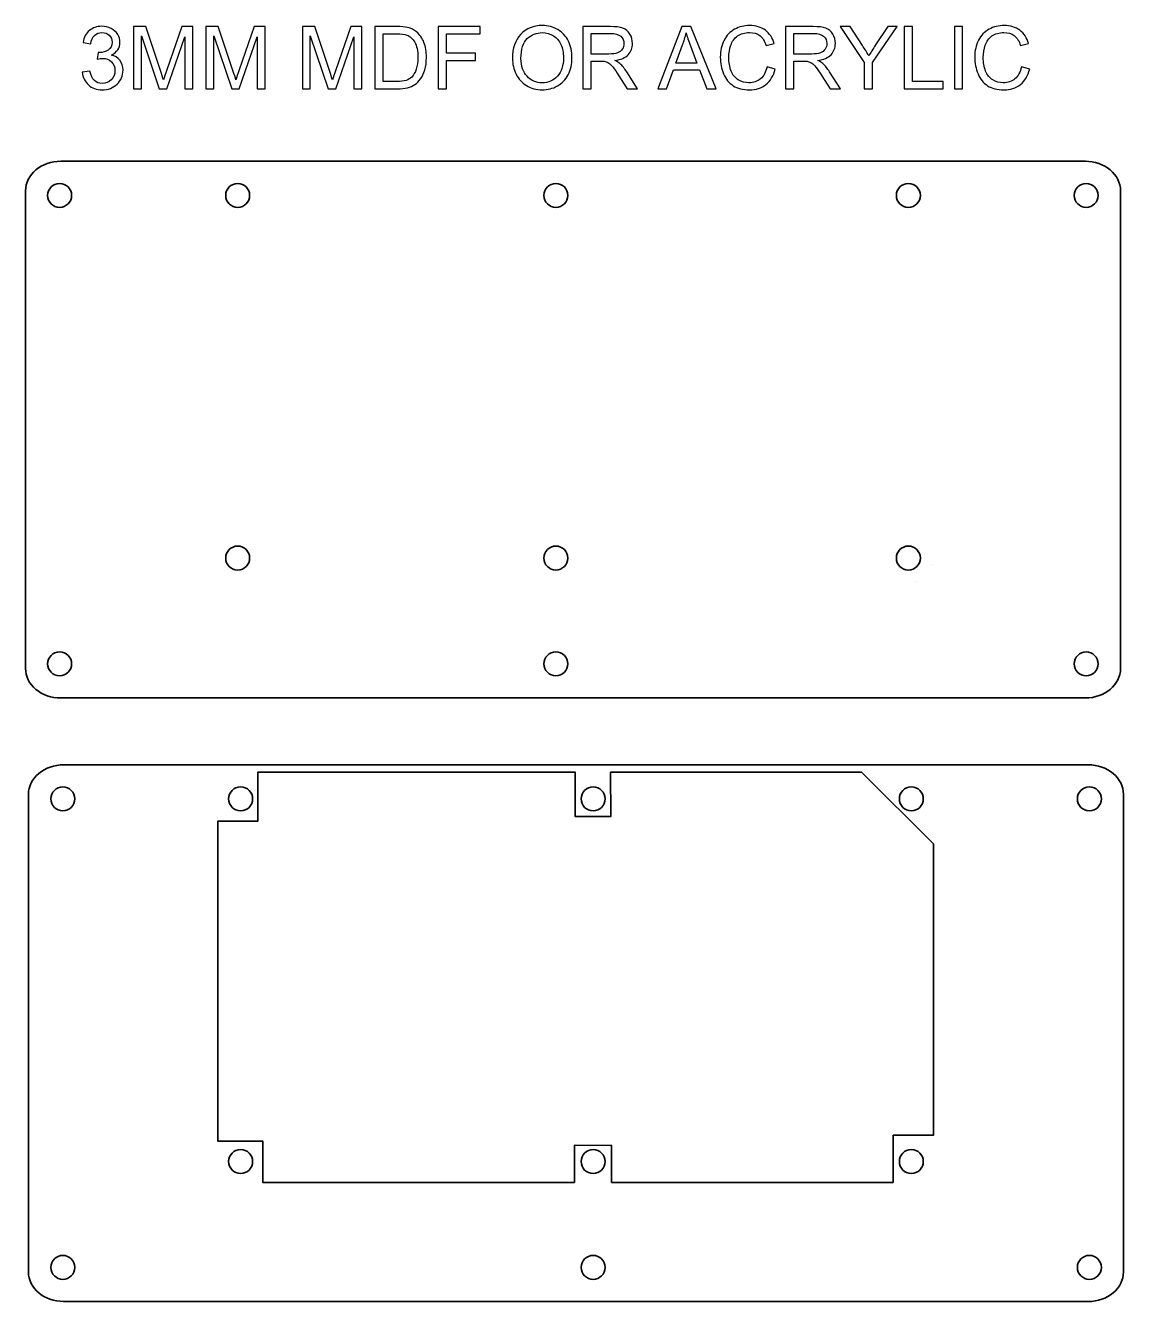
# Model space of a CAD drawing. Header units: millimetres. Extents: x 237 to 559, y -719 to 202.
# Drawn here: x 237.9 to 558.8, y -170.6 to 202.3 of the extents above; entities that cross this region are included whole.
import ezdxf

# ---------------------------------------------------------------- set-up
doc = ezdxf.new("R2010")
doc.units = ezdxf.units.MM
doc.header["$MEASUREMENT"] = 0
doc.layers.add('Layer 1', color=7, linetype='Continuous')

msp = doc.modelspace()

# ---------------------------------------------------------------- linework, layer by layer
at = {"layer": 'Layer 1', "color": 250}
for points, knots in [([(254.5215, 188.6838), (254.5215, 188.6838), (256.7567, 188.9886), (256.7567, 188.9886), (257.0149, 187.7186), (257.4467, 186.8042), (258.0606, 186.2454), (258.6744, 185.6866), (259.4279, 185.4072), (260.3212, 185.4072), (261.3795, 185.4072), (262.2727, 185.7713), (262.9924, 186.4994), (263.7121, 187.2275), (264.0719, 188.1292), (264.0719, 189.2045), (264.0719, 190.229), (263.7375, 191.0756), (263.0644, 191.7445), (262.3955, 192.4091), (261.5446, 192.7436), (260.5074, 192.7436), (260.0841, 192.7436), (259.5592, 192.6589), (258.9284, 192.4938), (258.9284, 192.4938), (259.1782, 194.4496), (259.1782, 194.4496), (259.3263, 194.4327), (259.4491, 194.4242), (259.538, 194.4242), (260.4947, 194.4242), (261.3499, 194.674), (262.1161, 195.1693), (262.8781, 195.6646), (263.2591, 196.4266), (263.2591, 197.4553), (263.2591, 198.2723), (262.9797, 198.9496), (262.4251, 199.4873), (261.8706, 200.0249), (261.1551, 200.2916), (260.2788, 200.2916), (259.4068, 200.2916), (258.6829, 200.0164), (258.1029, 199.4661), (257.5229, 198.9158), (257.1504, 198.0903), (256.9853, 196.9896), (256.9853, 196.9896), (254.7501, 197.396), (254.7501, 197.396), (255.0253, 198.8946), (255.6433, 200.0588), (256.6128, 200.8843), (257.578, 201.7098), (258.7845, 202.1204), (260.2238, 202.1204), (261.2144, 202.1204), (262.1288, 201.9087), (262.9628, 201.4812), (263.801, 201.0578), (264.4402, 200.4779), (264.8805, 199.7455), (265.325, 199.0089), (265.5451, 198.23), (265.5451, 197.4045), (265.5451, 196.6213), (265.3334, 195.9101), (264.9143, 195.2666), (264.491, 194.6232), (263.8645, 194.1109), (263.039, 193.7299), (264.1142, 193.4844), (264.9482, 192.9679), (265.5451, 192.1848), (266.1378, 191.4058), (266.4341, 190.4237), (266.4341, 189.2511), (266.4341, 187.6636), (265.8541, 186.3131), (264.6984, 185.2082), (263.5385, 184.1033), (262.0738, 183.553), (260.3042, 183.553), (258.7083, 183.553), (257.3832, 184.0314), (256.3291, 184.9839), (255.2708, 185.9364), (254.6697, 187.1683), (254.5215, 188.6838)], [0, 0, 0, 0, 0.03333333, 0.03333333, 0.03333333, 0.06666667, 0.06666667, 0.06666667, 0.1, 0.1, 0.1, 0.13333333, 0.13333333, 0.13333333, 0.16666667, 0.16666667, 0.16666667, 0.2, 0.2, 0.2, 0.23333333, 0.23333333, 0.23333333, 0.26666667, 0.26666667, 0.26666667, 0.3, 0.3, 0.3, 0.33333333, 0.33333333, 0.33333333, 0.36666667, 0.36666667, 0.36666667, 0.4, 0.4, 0.4, 0.43333333, 0.43333333, 0.43333333, 0.46666667, 0.46666667, 0.46666667, 0.5, 0.5, 0.5, 0.53333333, 0.53333333, 0.53333333, 0.56666667, 0.56666667, 0.56666667, 0.6, 0.6, 0.6, 0.63333333, 0.63333333, 0.63333333, 0.66666667, 0.66666667, 0.66666667, 0.7, 0.7, 0.7, 0.73333333, 0.73333333, 0.73333333, 0.76666667, 0.76666667, 0.76666667, 0.8, 0.8, 0.8, 0.83333333, 0.83333333, 0.83333333, 0.86666667, 0.86666667, 0.86666667, 0.9, 0.9, 0.9, 0.93333333, 0.93333333, 0.93333333, 0.96666667, 0.96666667, 0.96666667, 1, 1, 1, 1]), ([(269.4863, 183.8578), (269.4863, 183.8578), (269.4863, 202.0442), (269.4863, 202.0442), (269.4863, 202.0442), (273.0931, 202.0442), (273.0931, 202.0442), (273.0931, 202.0442), (277.3942, 189.1706), (277.3942, 189.1706), (277.7921, 187.9726), (278.08, 187.0751), (278.262, 186.4782), (278.4694, 187.1386), (278.7954, 188.1123), (279.2357, 189.395), (279.2357, 189.395), (283.6129, 202.0442), (283.6129, 202.0442), (283.6129, 202.0442), (286.8345, 202.0442), (286.8345, 202.0442), (286.8345, 202.0442), (286.8345, 183.8578), (286.8345, 183.8578), (286.8345, 183.8578), (284.5231, 183.8578), (284.5231, 183.8578), (284.5231, 183.8578), (284.5231, 199.0724), (284.5231, 199.0724), (284.5231, 199.0724), (279.2145, 183.8578), (279.2145, 183.8578), (279.2145, 183.8578), (277.047, 183.8578), (277.047, 183.8578), (277.047, 183.8578), (271.7977, 199.3518), (271.7977, 199.3518), (271.7977, 199.3518), (271.7977, 183.8578), (271.7977, 183.8578), (271.7977, 183.8578), (269.4863, 183.8578), (269.4863, 183.8578)], [0, 0, 0, 0, 0.06666667, 0.06666667, 0.06666667, 0.13333333, 0.13333333, 0.13333333, 0.2, 0.2, 0.2, 0.26666667, 0.26666667, 0.26666667, 0.33333333, 0.33333333, 0.33333333, 0.4, 0.4, 0.4, 0.46666667, 0.46666667, 0.46666667, 0.53333333, 0.53333333, 0.53333333, 0.6, 0.6, 0.6, 0.66666667, 0.66666667, 0.66666667, 0.73333333, 0.73333333, 0.73333333, 0.8, 0.8, 0.8, 0.86666667, 0.86666667, 0.86666667, 0.93333333, 0.93333333, 0.93333333, 1, 1, 1, 1]), ([(290.6445, 183.8578), (290.6445, 183.8578), (290.6445, 202.0442), (290.6445, 202.0442), (290.6445, 202.0442), (294.2513, 202.0442), (294.2513, 202.0442), (294.2513, 202.0442), (298.5524, 189.1706), (298.5524, 189.1706), (298.9503, 187.9726), (299.2382, 187.0751), (299.4202, 186.4782), (299.6276, 187.1386), (299.9536, 188.1123), (300.3939, 189.395), (300.3939, 189.395), (304.7711, 202.0442), (304.7711, 202.0442), (304.7711, 202.0442), (307.9927, 202.0442), (307.9927, 202.0442), (307.9927, 202.0442), (307.9927, 183.8578), (307.9927, 183.8578), (307.9927, 183.8578), (305.6813, 183.8578), (305.6813, 183.8578), (305.6813, 183.8578), (305.6813, 199.0724), (305.6813, 199.0724), (305.6813, 199.0724), (300.3727, 183.8578), (300.3727, 183.8578), (300.3727, 183.8578), (298.2052, 183.8578), (298.2052, 183.8578), (298.2052, 183.8578), (292.9559, 199.3518), (292.9559, 199.3518), (292.9559, 199.3518), (292.9559, 183.8578), (292.9559, 183.8578), (292.9559, 183.8578), (290.6445, 183.8578), (290.6445, 183.8578)], [0, 0, 0, 0, 0.06666667, 0.06666667, 0.06666667, 0.13333333, 0.13333333, 0.13333333, 0.2, 0.2, 0.2, 0.26666667, 0.26666667, 0.26666667, 0.33333333, 0.33333333, 0.33333333, 0.4, 0.4, 0.4, 0.46666667, 0.46666667, 0.46666667, 0.53333333, 0.53333333, 0.53333333, 0.6, 0.6, 0.6, 0.66666667, 0.66666667, 0.66666667, 0.73333333, 0.73333333, 0.73333333, 0.8, 0.8, 0.8, 0.86666667, 0.86666667, 0.86666667, 0.93333333, 0.93333333, 0.93333333, 1, 1, 1, 1]), ([(318.8597, 183.8578), (318.8597, 183.8578), (318.8597, 202.0442), (318.8597, 202.0442), (318.8597, 202.0442), (322.4665, 202.0442), (322.4665, 202.0442), (322.4665, 202.0442), (326.7676, 189.1706), (326.7676, 189.1706), (327.1655, 187.9726), (327.4534, 187.0751), (327.6354, 186.4782), (327.8428, 187.1386), (328.1688, 188.1123), (328.6091, 189.395), (328.6091, 189.395), (332.9863, 202.0442), (332.9863, 202.0442), (332.9863, 202.0442), (336.2079, 202.0442), (336.2079, 202.0442), (336.2079, 202.0442), (336.2079, 183.8578), (336.2079, 183.8578), (336.2079, 183.8578), (333.8965, 183.8578), (333.8965, 183.8578), (333.8965, 183.8578), (333.8965, 199.0724), (333.8965, 199.0724), (333.8965, 199.0724), (328.5879, 183.8578), (328.5879, 183.8578), (328.5879, 183.8578), (326.4204, 183.8578), (326.4204, 183.8578), (326.4204, 183.8578), (321.1711, 199.3518), (321.1711, 199.3518), (321.1711, 199.3518), (321.1711, 183.8578), (321.1711, 183.8578), (321.1711, 183.8578), (318.8597, 183.8578), (318.8597, 183.8578)], [0, 0, 0, 0, 0.06666667, 0.06666667, 0.06666667, 0.13333333, 0.13333333, 0.13333333, 0.2, 0.2, 0.2, 0.26666667, 0.26666667, 0.26666667, 0.33333333, 0.33333333, 0.33333333, 0.4, 0.4, 0.4, 0.46666667, 0.46666667, 0.46666667, 0.53333333, 0.53333333, 0.53333333, 0.6, 0.6, 0.6, 0.66666667, 0.66666667, 0.66666667, 0.73333333, 0.73333333, 0.73333333, 0.8, 0.8, 0.8, 0.86666667, 0.86666667, 0.86666667, 0.93333333, 0.93333333, 0.93333333, 1, 1, 1, 1]), ([(340.0687, 183.8578), (340.0687, 183.8578), (340.0687, 202.0442), (340.0687, 202.0442), (340.0687, 202.0442), (346.334, 202.0442), (346.334, 202.0442), (347.748, 202.0442), (348.8275, 201.9595), (349.5725, 201.786), (350.6139, 201.5447), (351.5029, 201.1086), (352.2395, 200.4821), (353.2005, 199.6693), (353.9159, 198.6364), (354.3901, 197.3748), (354.8684, 196.1133), (355.1055, 194.6697), (355.1055, 193.0484), (355.1055, 191.6683), (354.9446, 190.4449), (354.6229, 189.3781), (354.3012, 188.3113), (353.8863, 187.4265), (353.3825, 186.728), (352.8745, 186.0295), (352.3242, 185.4792), (351.7231, 185.0812), (351.1262, 184.6791), (350.4023, 184.3743), (349.5556, 184.1668), (348.7047, 183.9594), (347.731, 183.8578), (346.6304, 183.8578), (346.6304, 183.8578), (340.0687, 183.8578), (340.0687, 183.8578)], [0, 0, 0, 0, 0.08333333, 0.08333333, 0.08333333, 0.16666667, 0.16666667, 0.16666667, 0.25, 0.25, 0.25, 0.33333333, 0.33333333, 0.33333333, 0.41666667, 0.41666667, 0.41666667, 0.5, 0.5, 0.5, 0.58333333, 0.58333333, 0.58333333, 0.66666667, 0.66666667, 0.66666667, 0.75, 0.75, 0.75, 0.83333333, 0.83333333, 0.83333333, 0.91666667, 0.91666667, 0.91666667, 1, 1, 1, 1]), ([(358.5387, 183.8578), (358.5387, 183.8578), (358.5387, 202.0442), (358.5387, 202.0442), (358.5387, 202.0442), (370.8069, 202.0442), (370.8069, 202.0442), (370.8069, 202.0442), (370.8069, 199.9106), (370.8069, 199.9106), (370.8069, 199.9106), (360.9517, 199.9106), (360.9517, 199.9106), (360.9517, 199.9106), (360.9517, 194.2464), (360.9517, 194.2464), (360.9517, 194.2464), (369.4861, 194.2464), (369.4861, 194.2464), (369.4861, 194.2464), (369.4861, 192.1128), (369.4861, 192.1128), (369.4861, 192.1128), (360.9517, 192.1128), (360.9517, 192.1128), (360.9517, 192.1128), (360.9517, 183.8578), (360.9517, 183.8578), (360.9517, 183.8578), (358.5387, 183.8578), (358.5387, 183.8578)], [0, 0, 0, 0, 0.1, 0.1, 0.1, 0.2, 0.2, 0.2, 0.3, 0.3, 0.3, 0.4, 0.4, 0.4, 0.5, 0.5, 0.5, 0.6, 0.6, 0.6, 0.7, 0.7, 0.7, 0.8, 0.8, 0.8, 0.9, 0.9, 0.9, 1, 1, 1, 1]), ([(380.2473, 192.7097), (380.2473, 195.7238), (381.0601, 198.086), (382.6815, 199.7921), (384.3028, 201.4981), (386.3941, 202.349), (388.9595, 202.349), (390.6401, 202.349), (392.1514, 201.9468), (393.5019, 201.1467), (394.8481, 200.3466), (395.8768, 199.229), (396.5837, 197.7939), (397.2907, 196.3631), (397.6463, 194.7375), (397.6463, 192.9214), (397.6463, 191.0799), (397.2738, 189.4289), (396.5287, 187.9768), (395.7836, 186.5206), (394.7295, 185.4199), (393.3664, 184.6748), (391.999, 183.9255), (390.5258, 183.553), (388.9468, 183.553), (387.2323, 183.553), (385.7041, 183.9679), (384.3536, 184.7934), (383.0074, 185.6189), (381.983, 186.7449), (381.2887, 188.1758), (380.5944, 189.6024), (380.2473, 191.1137), (380.2473, 192.7097)], [0, 0, 0, 0, 0.09090909, 0.09090909, 0.09090909, 0.18181818, 0.18181818, 0.18181818, 0.27272727, 0.27272727, 0.27272727, 0.36363636, 0.36363636, 0.36363636, 0.45454545, 0.45454545, 0.45454545, 0.54545455, 0.54545455, 0.54545455, 0.63636364, 0.63636364, 0.63636364, 0.72727273, 0.72727273, 0.72727273, 0.81818182, 0.81818182, 0.81818182, 0.90909091, 0.90909091, 0.90909091, 1, 1, 1, 1]), ([(400.7917, 183.8578), (400.7917, 183.8578), (400.7917, 202.0442), (400.7917, 202.0442), (400.7917, 202.0442), (408.852, 202.0442), (408.852, 202.0442), (410.4733, 202.0442), (411.7052, 201.8791), (412.5477, 201.5531), (413.3901, 201.2272), (414.0632, 200.6514), (414.567, 199.8259), (415.0707, 199.0004), (415.3205, 198.086), (415.3205, 197.087), (415.3205, 195.7958), (414.9014, 194.7078), (414.0674, 193.8231), (413.2335, 192.9383), (411.9465, 192.3795), (410.2024, 192.1382), (410.8416, 191.8334), (411.3242, 191.5286), (411.6544, 191.2323), (412.3572, 190.5888), (413.0218, 189.7802), (413.6441, 188.8108), (413.6441, 188.8108), (416.7895, 183.8578), (416.7895, 183.8578), (416.7895, 183.8578), (413.7838, 183.8578), (413.7838, 183.8578), (413.7838, 183.8578), (411.3793, 187.6424), (411.3793, 187.6424), (410.6808, 188.7388), (410.1008, 189.5728), (409.6478, 190.1528), (409.1906, 190.7327), (408.7842, 191.1349), (408.4244, 191.3677), (408.0688, 191.5963), (407.7005, 191.7572), (407.328, 191.8503), (407.057, 191.9054), (406.6125, 191.935), (405.9902, 191.935), (405.9902, 191.935), (403.2047, 191.935), (403.2047, 191.935), (403.2047, 191.935), (403.2047, 183.8578), (403.2047, 183.8578), (403.2047, 183.8578), (400.7917, 183.8578), (400.7917, 183.8578)], [0, 0, 0, 0, 0.05263158, 0.05263158, 0.05263158, 0.10526316, 0.10526316, 0.10526316, 0.15789474, 0.15789474, 0.15789474, 0.21052632, 0.21052632, 0.21052632, 0.26315789, 0.26315789, 0.26315789, 0.31578947, 0.31578947, 0.31578947, 0.36842105, 0.36842105, 0.36842105, 0.42105263, 0.42105263, 0.42105263, 0.47368421, 0.47368421, 0.47368421, 0.52631579, 0.52631579, 0.52631579, 0.57894737, 0.57894737, 0.57894737, 0.63157895, 0.63157895, 0.63157895, 0.68421053, 0.68421053, 0.68421053, 0.73684211, 0.73684211, 0.73684211, 0.78947368, 0.78947368, 0.78947368, 0.84210526, 0.84210526, 0.84210526, 0.89473684, 0.89473684, 0.89473684, 0.94736842, 0.94736842, 0.94736842, 1, 1, 1, 1]), ([(422.7457, 183.8578), (422.7457, 183.8578), (429.7222, 202.0442), (429.7222, 202.0442), (429.7222, 202.0442), (432.3681, 202.0442), (432.3681, 202.0442), (432.3681, 202.0442), (439.7764, 183.8578), (439.7764, 183.8578), (439.7764, 183.8578), (437.0332, 183.8578), (437.0332, 183.8578), (437.0332, 183.8578), (434.9292, 189.3696), (434.9292, 189.3696), (434.9292, 189.3696), (427.2711, 189.3696), (427.2711, 189.3696), (427.2711, 189.3696), (425.2984, 183.8578), (425.2984, 183.8578), (425.2984, 183.8578), (422.7457, 183.8578), (422.7457, 183.8578)], [0, 0, 0, 0, 0.125, 0.125, 0.125, 0.25, 0.25, 0.25, 0.375, 0.375, 0.375, 0.5, 0.5, 0.5, 0.625, 0.625, 0.625, 0.75, 0.75, 0.75, 0.875, 0.875, 0.875, 1, 1, 1, 1]), ([(454.6354, 190.2374), (454.6354, 190.2374), (457.0484, 189.6278), (457.0484, 189.6278), (456.5446, 187.6509), (455.6387, 186.148), (454.3306, 185.1109), (453.0225, 184.0737), (451.4223, 183.553), (449.53, 183.553), (447.5742, 183.553), (445.9825, 183.9509), (444.7548, 184.751), (443.5271, 185.5469), (442.5958, 186.7026), (441.9566, 188.2139), (441.3173, 189.7294), (440.9956, 191.3508), (440.9956, 193.0865), (440.9956, 194.9788), (441.3554, 196.6298), (442.0793, 198.0395), (442.8032, 199.4492), (443.8319, 200.5202), (445.1654, 201.2526), (446.4989, 201.9849), (447.9679, 202.349), (449.5681, 202.349), (451.3884, 202.349), (452.9167, 201.8876), (454.1528, 200.9605), (455.3932, 200.0334), (456.2568, 198.7337), (456.7436, 197.0573), (456.7436, 197.0573), (454.3814, 196.4985), (454.3814, 196.4985), (453.9623, 197.8193), (453.3485, 198.7845), (452.5484, 199.3857), (451.7483, 199.991), (450.7407, 200.2916), (449.5258, 200.2916), (448.133, 200.2916), (446.9646, 199.9572), (446.029, 199.2883), (445.0935, 198.6194), (444.4331, 197.7177), (444.0563, 196.5917), (443.6753, 195.4614), (443.4848, 194.2972), (443.4848, 193.0992), (443.4848, 191.554), (443.7092, 190.2036), (444.1579, 189.0521), (444.6066, 187.8964), (445.3051, 187.037), (446.2534, 186.4655), (447.2017, 185.894), (448.2261, 185.6104), (449.331, 185.6104), (450.6772, 185.6104), (451.8118, 185.9999), (452.7431, 186.7746), (453.6744, 187.5535), (454.3052, 188.705), (454.6354, 190.2374)], [0, 0, 0, 0, 0.04545455, 0.04545455, 0.04545455, 0.09090909, 0.09090909, 0.09090909, 0.13636364, 0.13636364, 0.13636364, 0.18181818, 0.18181818, 0.18181818, 0.22727273, 0.22727273, 0.22727273, 0.27272727, 0.27272727, 0.27272727, 0.31818182, 0.31818182, 0.31818182, 0.36363636, 0.36363636, 0.36363636, 0.40909091, 0.40909091, 0.40909091, 0.45454545, 0.45454545, 0.45454545, 0.5, 0.5, 0.5, 0.54545455, 0.54545455, 0.54545455, 0.59090909, 0.59090909, 0.59090909, 0.63636364, 0.63636364, 0.63636364, 0.68181818, 0.68181818, 0.68181818, 0.72727273, 0.72727273, 0.72727273, 0.77272727, 0.77272727, 0.77272727, 0.81818182, 0.81818182, 0.81818182, 0.86363636, 0.86363636, 0.86363636, 0.90909091, 0.90909091, 0.90909091, 0.95454545, 0.95454545, 0.95454545, 1, 1, 1, 1]), ([(460.0752, 183.8578), (460.0752, 183.8578), (460.0752, 202.0442), (460.0752, 202.0442), (460.0752, 202.0442), (468.1355, 202.0442), (468.1355, 202.0442), (469.7568, 202.0442), (470.9887, 201.8791), (471.8312, 201.5531), (472.6736, 201.2272), (473.3467, 200.6514), (473.8505, 199.8259), (474.3542, 199.0004), (474.604, 198.086), (474.604, 197.087), (474.604, 195.7958), (474.1849, 194.7078), (473.3509, 193.8231), (472.517, 192.9383), (471.23, 192.3795), (469.4859, 192.1382), (470.1251, 191.8334), (470.6077, 191.5286), (470.9379, 191.2323), (471.6407, 190.5888), (472.3053, 189.7802), (472.9276, 188.8108), (472.9276, 188.8108), (476.073, 183.8578), (476.073, 183.8578), (476.073, 183.8578), (473.0673, 183.8578), (473.0673, 183.8578), (473.0673, 183.8578), (470.6628, 187.6424), (470.6628, 187.6424), (469.9643, 188.7388), (469.3843, 189.5728), (468.9313, 190.1528), (468.4741, 190.7327), (468.0677, 191.1349), (467.7079, 191.3677), (467.3523, 191.5963), (466.984, 191.7572), (466.6115, 191.8503), (466.3405, 191.9054), (465.896, 191.935), (465.2737, 191.935), (465.2737, 191.935), (462.4882, 191.935), (462.4882, 191.935), (462.4882, 191.935), (462.4882, 183.8578), (462.4882, 183.8578), (462.4882, 183.8578), (460.0752, 183.8578), (460.0752, 183.8578)], [0, 0, 0, 0, 0.05263158, 0.05263158, 0.05263158, 0.10526316, 0.10526316, 0.10526316, 0.15789474, 0.15789474, 0.15789474, 0.21052632, 0.21052632, 0.21052632, 0.26315789, 0.26315789, 0.26315789, 0.31578947, 0.31578947, 0.31578947, 0.36842105, 0.36842105, 0.36842105, 0.42105263, 0.42105263, 0.42105263, 0.47368421, 0.47368421, 0.47368421, 0.52631579, 0.52631579, 0.52631579, 0.57894737, 0.57894737, 0.57894737, 0.63157895, 0.63157895, 0.63157895, 0.68421053, 0.68421053, 0.68421053, 0.73684211, 0.73684211, 0.73684211, 0.78947368, 0.78947368, 0.78947368, 0.84210526, 0.84210526, 0.84210526, 0.89473684, 0.89473684, 0.89473684, 0.94736842, 0.94736842, 0.94736842, 1, 1, 1, 1]), ([(483.0368, 183.8578), (483.0368, 183.8578), (483.0368, 191.5625), (483.0368, 191.5625), (483.0368, 191.5625), (476.0264, 202.0442), (476.0264, 202.0442), (476.0264, 202.0442), (478.922, 202.0442), (478.922, 202.0442), (478.922, 202.0442), (482.5161, 196.5409), (482.5161, 196.5409), (483.1849, 195.5249), (483.8072, 194.5004), (484.3745, 193.4802), (484.9291, 194.4327), (485.6022, 195.4995), (486.3853, 196.6848), (486.3853, 196.6848), (489.9075, 202.0442), (489.9075, 202.0442), (489.9075, 202.0442), (492.7142, 202.0442), (492.7142, 202.0442), (492.7142, 202.0442), (485.4498, 191.5625), (485.4498, 191.5625), (485.4498, 191.5625), (485.4498, 183.8578), (485.4498, 183.8578), (485.4498, 183.8578), (483.0368, 183.8578), (483.0368, 183.8578)], [0, 0, 0, 0, 0.09090909, 0.09090909, 0.09090909, 0.18181818, 0.18181818, 0.18181818, 0.27272727, 0.27272727, 0.27272727, 0.36363636, 0.36363636, 0.36363636, 0.45454545, 0.45454545, 0.45454545, 0.54545455, 0.54545455, 0.54545455, 0.63636364, 0.63636364, 0.63636364, 0.72727273, 0.72727273, 0.72727273, 0.81818182, 0.81818182, 0.81818182, 0.90909091, 0.90909091, 0.90909091, 1, 1, 1, 1]), ([(494.7504, 183.8578), (494.7504, 183.8578), (494.7504, 202.0442), (494.7504, 202.0442), (494.7504, 202.0442), (497.1634, 202.0442), (497.1634, 202.0442), (497.1634, 202.0442), (497.1634, 185.9914), (497.1634, 185.9914), (497.1634, 185.9914), (506.1042, 185.9914), (506.1042, 185.9914), (506.1042, 185.9914), (506.1042, 183.8578), (506.1042, 183.8578), (506.1042, 183.8578), (494.7504, 183.8578), (494.7504, 183.8578)], [0, 0, 0, 0, 0.16666667, 0.16666667, 0.16666667, 0.33333333, 0.33333333, 0.33333333, 0.5, 0.5, 0.5, 0.66666667, 0.66666667, 0.66666667, 0.83333333, 0.83333333, 0.83333333, 1, 1, 1, 1]), ([(509.385, 183.8578), (509.385, 183.8578), (509.385, 202.0442), (509.385, 202.0442), (509.385, 202.0442), (511.798, 202.0442), (511.798, 202.0442), (511.798, 202.0442), (511.798, 183.8578), (511.798, 183.8578), (511.798, 183.8578), (509.385, 183.8578), (509.385, 183.8578)], [0, 0, 0, 0, 0.25, 0.25, 0.25, 0.5, 0.5, 0.5, 0.75, 0.75, 0.75, 1, 1, 1, 1]), ([(528.9896, 190.2374), (528.9896, 190.2374), (531.4026, 189.6278), (531.4026, 189.6278), (530.8988, 187.6509), (529.9929, 186.148), (528.6848, 185.1109), (527.3767, 184.0737), (525.7765, 183.553), (523.8842, 183.553), (521.9284, 183.553), (520.3367, 183.9509), (519.109, 184.751), (517.8813, 185.5469), (516.95, 186.7026), (516.3108, 188.2139), (515.6715, 189.7294), (515.3498, 191.3508), (515.3498, 193.0865), (515.3498, 194.9788), (515.7096, 196.6298), (516.4335, 198.0395), (517.1574, 199.4492), (518.1861, 200.5202), (519.5196, 201.2526), (520.8531, 201.9849), (522.3221, 202.349), (523.9223, 202.349), (525.7426, 202.349), (527.2709, 201.8876), (528.507, 200.9605), (529.7474, 200.0334), (530.611, 198.7337), (531.0978, 197.0573), (531.0978, 197.0573), (528.7356, 196.4985), (528.7356, 196.4985), (528.3165, 197.8193), (527.7027, 198.7845), (526.9026, 199.3857), (526.1025, 199.991), (525.0949, 200.2916), (523.88, 200.2916), (522.4872, 200.2916), (521.3188, 199.9572), (520.3832, 199.2883), (519.4477, 198.6194), (518.7873, 197.7177), (518.4105, 196.5917), (518.0295, 195.4614), (517.839, 194.2972), (517.839, 193.0992), (517.839, 191.554), (518.0634, 190.2036), (518.5121, 189.0521), (518.9608, 187.8964), (519.6593, 187.037), (520.6076, 186.4655), (521.5559, 185.894), (522.5803, 185.6104), (523.6852, 185.6104), (525.0314, 185.6104), (526.166, 185.9999), (527.0973, 186.7746), (528.0286, 187.5535), (528.6594, 188.705), (528.9896, 190.2374)], [0, 0, 0, 0, 0.04545455, 0.04545455, 0.04545455, 0.09090909, 0.09090909, 0.09090909, 0.13636364, 0.13636364, 0.13636364, 0.18181818, 0.18181818, 0.18181818, 0.22727273, 0.22727273, 0.22727273, 0.27272727, 0.27272727, 0.27272727, 0.31818182, 0.31818182, 0.31818182, 0.36363636, 0.36363636, 0.36363636, 0.40909091, 0.40909091, 0.40909091, 0.45454545, 0.45454545, 0.45454545, 0.5, 0.5, 0.5, 0.54545455, 0.54545455, 0.54545455, 0.59090909, 0.59090909, 0.59090909, 0.63636364, 0.63636364, 0.63636364, 0.68181818, 0.68181818, 0.68181818, 0.72727273, 0.72727273, 0.72727273, 0.77272727, 0.77272727, 0.77272727, 0.81818182, 0.81818182, 0.81818182, 0.86363636, 0.86363636, 0.86363636, 0.90909091, 0.90909091, 0.90909091, 0.95454545, 0.95454545, 0.95454545, 1, 1, 1, 1]), ([(342.4817, 185.9914), (342.4817, 185.9914), (346.3594, 185.9914), (346.3594, 185.9914), (347.5575, 185.9914), (348.4973, 186.1015), (349.1788, 186.3258), (349.8604, 186.5502), (350.4023, 186.8635), (350.8087, 187.2699), (351.3759, 187.8414), (351.8204, 188.6118), (352.1379, 189.577), (352.4554, 190.5422), (352.6163, 191.7106), (352.6163, 193.0865), (352.6163, 194.9915), (352.303, 196.4562), (351.6807, 197.4807), (351.0584, 198.5051), (350.3007, 199.1909), (349.4074, 199.5381), (348.764, 199.7878), (347.7268, 199.9106), (346.2959, 199.9106), (346.2959, 199.9106), (342.4817, 199.9106), (342.4817, 199.9106), (342.4817, 199.9106), (342.4817, 185.9914), (342.4817, 185.9914)], [0, 0, 0, 0, 0.1, 0.1, 0.1, 0.2, 0.2, 0.2, 0.3, 0.3, 0.3, 0.4, 0.4, 0.4, 0.5, 0.5, 0.5, 0.6, 0.6, 0.6, 0.7, 0.7, 0.7, 0.8, 0.8, 0.8, 0.9, 0.9, 0.9, 1, 1, 1, 1]), ([(382.7365, 192.6674), (382.7365, 190.4787), (383.3249, 188.7558), (384.5018, 187.4985), (385.6787, 186.2412), (387.1561, 185.6104), (388.9341, 185.6104), (390.746, 185.6104), (392.2319, 186.2454), (393.4045, 187.5154), (394.5729, 188.7854), (395.1571, 190.5888), (395.1571, 192.9256), (395.1571, 194.403), (394.9073, 195.6942), (394.4078, 196.7949), (393.9083, 197.8955), (393.1759, 198.7507), (392.2149, 199.356), (391.2497, 199.9614), (390.1702, 200.2662), (388.9722, 200.2662), (387.2704, 200.2662), (385.8057, 199.682), (384.578, 198.5136), (383.3503, 197.3452), (382.7365, 195.3979), (382.7365, 192.6674)], [0, 0, 0, 0, 0.11111111, 0.11111111, 0.11111111, 0.22222222, 0.22222222, 0.22222222, 0.33333333, 0.33333333, 0.33333333, 0.44444444, 0.44444444, 0.44444444, 0.55555556, 0.55555556, 0.55555556, 0.66666667, 0.66666667, 0.66666667, 0.77777778, 0.77777778, 0.77777778, 0.88888889, 0.88888889, 0.88888889, 1, 1, 1, 1]), ([(403.2047, 194.0178), (403.2047, 194.0178), (408.3694, 194.0178), (408.3694, 194.0178), (409.47, 194.0178), (410.3252, 194.1321), (410.9432, 194.3607), (411.5613, 194.5851), (412.0312, 194.9491), (412.3487, 195.4529), (412.6704, 195.9524), (412.8313, 196.4943), (412.8313, 197.0827), (412.8313, 197.9421), (412.5223, 198.6533), (411.9, 199.2079), (411.2777, 199.7624), (410.2955, 200.0376), (408.9536, 200.0376), (408.9536, 200.0376), (403.2047, 200.0376), (403.2047, 200.0376), (403.2047, 200.0376), (403.2047, 194.0178), (403.2047, 194.0178)], [0, 0, 0, 0, 0.125, 0.125, 0.125, 0.25, 0.25, 0.25, 0.375, 0.375, 0.375, 0.5, 0.5, 0.5, 0.625, 0.625, 0.625, 0.75, 0.75, 0.75, 0.875, 0.875, 0.875, 1, 1, 1, 1]), ([(427.9781, 191.3254), (427.9781, 191.3254), (434.1757, 191.3254), (434.1757, 191.3254), (434.1757, 191.3254), (432.2792, 196.3673), (432.2792, 196.3673), (431.7077, 197.8998), (431.2759, 199.1655), (430.9753, 200.1646), (430.7255, 198.9793), (430.3911, 197.8151), (429.972, 196.6636), (429.972, 196.6636), (427.9781, 191.3254), (427.9781, 191.3254)], [0, 0, 0, 0, 0.2, 0.2, 0.2, 0.4, 0.4, 0.4, 0.6, 0.6, 0.6, 0.8, 0.8, 0.8, 1, 1, 1, 1]), ([(462.4882, 194.0178), (462.4882, 194.0178), (467.6529, 194.0178), (467.6529, 194.0178), (468.7535, 194.0178), (469.6087, 194.1321), (470.2267, 194.3607), (470.8448, 194.5851), (471.3147, 194.9491), (471.6322, 195.4529), (471.9539, 195.9524), (472.1148, 196.4943), (472.1148, 197.0827), (472.1148, 197.9421), (471.8058, 198.6533), (471.1835, 199.2079), (470.5612, 199.7624), (469.579, 200.0376), (468.2371, 200.0376), (468.2371, 200.0376), (462.4882, 200.0376), (462.4882, 200.0376), (462.4882, 200.0376), (462.4882, 194.0178), (462.4882, 194.0178)], [0, 0, 0, 0, 0.125, 0.125, 0.125, 0.25, 0.25, 0.25, 0.375, 0.375, 0.375, 0.5, 0.5, 0.5, 0.625, 0.625, 0.625, 0.75, 0.75, 0.75, 0.875, 0.875, 0.875, 1, 1, 1, 1])]:
    msp.add_open_spline(points, degree=3, knots=knots, dxfattribs=at)
at = {"layer": 'Layer 1', "lineweight": 35}
for points, knots in [([(547.6702, 162.6711), (550.3953, 162.6711), (553.0089, 161.764), (554.9358, 160.1496), (556.8627, 158.5352), (557.9454, 156.3455), (557.9454, 154.0624), (557.9454, 154.0624), (557.9454, 14.4011), (557.9454, 14.4011), (557.9454, 9.6466), (553.345, 5.7923), (547.6702, 5.7923), (547.6702, 5.7923), (248.2206, 5.7923), (248.2206, 5.7923), (245.4955, 5.7923), (242.8819, 6.6993), (240.955, 8.3138), (239.028, 9.9282), (237.9454, 12.1179), (237.9454, 14.4011), (237.9454, 14.4011), (237.9454, 154.0624), (237.9454, 154.0624), (237.9454, 156.3455), (239.0281, 158.5352), (240.955, 160.1496), (242.8819, 161.764), (245.4955, 162.6711), (248.2206, 162.6711), (248.2206, 162.6711), (547.6702, 162.6711), (547.6702, 162.6711)], [0, 0, 0, 0, 0.09090909, 0.09090909, 0.09090909, 0.18181818, 0.18181818, 0.18181818, 0.27272727, 0.27272727, 0.27272727, 0.36363636, 0.36363636, 0.36363636, 0.45454545, 0.45454545, 0.45454545, 0.54545455, 0.54545455, 0.54545455, 0.63636364, 0.63636364, 0.63636364, 0.72727273, 0.72727273, 0.72727273, 0.81818182, 0.81818182, 0.81818182, 0.90909091, 0.90909091, 0.90909091, 1, 1, 1, 1]), ([(244.4137, 152.6923), (244.4137, 154.6253), (245.9807, 156.1923), (247.9137, 156.1923), (249.8467, 156.1923), (251.4137, 154.6253), (251.4137, 152.6923), (251.4137, 150.7593), (249.8467, 149.1923), (247.9137, 149.1923), (245.9807, 149.1923), (244.4137, 150.7593), (244.4137, 152.6923)], [0, 0, 0, 0, 0.25, 0.25, 0.25, 0.5, 0.5, 0.5, 0.75, 0.75, 0.75, 1, 1, 1, 1]), ([(296.4454, 152.6923), (296.4454, 154.6253), (298.0124, 156.1923), (299.9454, 156.1923), (301.8784, 156.1923), (303.4454, 154.6253), (303.4454, 152.6923), (303.4454, 150.7593), (301.8784, 149.1923), (299.9454, 149.1923), (298.0124, 149.1923), (296.4454, 150.7593), (296.4454, 152.6923)], [0, 0, 0, 0, 0.25, 0.25, 0.25, 0.5, 0.5, 0.5, 0.75, 0.75, 0.75, 1, 1, 1, 1]), ([(389.4454, 152.6922), (389.4454, 154.6253), (391.0124, 156.1922), (392.9454, 156.1922), (394.8784, 156.1923), (396.4454, 154.6253), (396.4454, 152.6923), (396.4454, 150.7592), (394.8784, 149.1923), (392.9454, 149.1923), (391.0124, 149.1922), (389.4454, 150.7592), (389.4454, 152.6922)], [0, 0, 0, 0, 0.25, 0.25, 0.25, 0.5, 0.5, 0.5, 0.75, 0.75, 0.75, 1, 1, 1, 1]), ([(492.4454, 152.6923), (492.4454, 154.6253), (494.0124, 156.1923), (495.9454, 156.1923), (497.8784, 156.1923), (499.4454, 154.6253), (499.4454, 152.6923), (499.4454, 150.7593), (497.8784, 149.1923), (495.9454, 149.1923), (494.0124, 149.1923), (492.4454, 150.7593), (492.4454, 152.6923)], [0, 0, 0, 0, 0.25, 0.25, 0.25, 0.5, 0.5, 0.5, 0.75, 0.75, 0.75, 1, 1, 1, 1]), ([(544.4137, 152.6923), (544.4137, 154.6253), (545.9807, 156.1923), (547.9137, 156.1923), (549.8467, 156.1923), (551.4137, 154.6253), (551.4137, 152.6923), (551.4137, 150.7593), (549.8467, 149.1923), (547.9137, 149.1923), (545.9807, 149.1923), (544.4137, 150.7593), (544.4137, 152.6923)], [0, 0, 0, 0, 0.25, 0.25, 0.25, 0.5, 0.5, 0.5, 0.75, 0.75, 0.75, 1, 1, 1, 1]), ([(296.4454, 46.6923), (296.4454, 48.6253), (298.0124, 50.1923), (299.9454, 50.1923), (301.8784, 50.1923), (303.4454, 48.6253), (303.4454, 46.6923), (303.4454, 44.7593), (301.8784, 43.1923), (299.9454, 43.1923), (298.0124, 43.1923), (296.4454, 44.7593), (296.4454, 46.6923)], [0, 0, 0, 0, 0.25, 0.25, 0.25, 0.5, 0.5, 0.5, 0.75, 0.75, 0.75, 1, 1, 1, 1]), ([(389.4454, 46.6923), (389.4454, 48.6253), (391.0124, 50.1923), (392.9454, 50.1923), (394.8784, 50.1923), (396.4454, 48.6253), (396.4454, 46.6923), (396.4454, 44.7593), (394.8784, 43.1923), (392.9454, 43.1923), (391.0124, 43.1923), (389.4454, 44.7593), (389.4454, 46.6923)], [0, 0, 0, 0, 0.25, 0.25, 0.25, 0.5, 0.5, 0.5, 0.75, 0.75, 0.75, 1, 1, 1, 1]), ([(492.4454, 46.6923), (492.4454, 48.6253), (494.0124, 50.1923), (495.9454, 50.1923), (497.8784, 50.1923), (499.4454, 48.6253), (499.4454, 46.6923), (499.4454, 44.7593), (497.8784, 43.1923), (495.9454, 43.1923), (494.0124, 43.1923), (492.4454, 44.7593), (492.4454, 46.6923)], [0, 0, 0, 0, 0.25, 0.25, 0.25, 0.5, 0.5, 0.5, 0.75, 0.75, 0.75, 1, 1, 1, 1]), ([(244.4137, 15.7619), (244.4137, 17.6949), (245.9807, 19.2619), (247.9137, 19.2619), (249.8467, 19.2619), (251.4137, 17.6949), (251.4137, 15.7619), (251.4137, 13.8289), (249.8467, 12.2619), (247.9137, 12.2619), (245.9807, 12.2619), (244.4137, 13.8289), (244.4137, 15.7619)], [0, 0, 0, 0, 0.25, 0.25, 0.25, 0.5, 0.5, 0.5, 0.75, 0.75, 0.75, 1, 1, 1, 1]), ([(389.4454, 15.7619), (389.4454, 17.6949), (391.0124, 19.2619), (392.9454, 19.2619), (394.8784, 19.2619), (396.4454, 17.6949), (396.4454, 15.7619), (396.4454, 13.8289), (394.8784, 12.2619), (392.9454, 12.2619), (391.0124, 12.2619), (389.4454, 13.8289), (389.4454, 15.7619)], [0, 0, 0, 0, 0.25, 0.25, 0.25, 0.5, 0.5, 0.5, 0.75, 0.75, 0.75, 1, 1, 1, 1]), ([(544.4137, 15.7604), (544.4137, 17.6934), (545.9807, 19.2604), (547.9137, 19.2604), (549.8467, 19.2604), (551.4137, 17.6934), (551.4137, 15.7604), (551.4137, 13.8274), (549.8467, 12.2604), (547.9137, 12.2604), (545.9807, 12.2604), (544.4137, 13.8274), (544.4137, 15.7604)], [0, 0, 0, 0, 0.25, 0.25, 0.25, 0.5, 0.5, 0.5, 0.75, 0.75, 0.75, 1, 1, 1, 1]), ([(249.085, -13.7336), (246.3599, -13.7336), (243.7463, -14.6407), (241.8194, -16.2551), (239.8925, -17.8695), (238.8098, -20.0592), (238.8098, -22.3423), (238.8098, -22.3423), (238.8098, -162.0036), (238.8098, -162.0036), (238.8098, -166.7581), (243.4102, -170.6124), (249.085, -170.6124), (249.085, -170.6124), (548.5346, -170.6124), (548.5346, -170.6124), (551.2597, -170.6124), (553.8733, -169.7054), (555.8002, -168.0909), (557.7272, -166.4765), (558.8098, -164.2868), (558.8098, -162.0036), (558.8098, -162.0036), (558.8098, -22.3423), (558.8098, -22.3423), (558.8098, -20.0592), (557.7271, -17.8695), (555.8002, -16.2551), (553.8733, -14.6407), (551.2597, -13.7336), (548.5346, -13.7336), (548.5346, -13.7336), (249.085, -13.7336), (249.085, -13.7336)], [0, 0, 0, 0, 0.09090909, 0.09090909, 0.09090909, 0.18181818, 0.18181818, 0.18181818, 0.27272727, 0.27272727, 0.27272727, 0.36363636, 0.36363636, 0.36363636, 0.45454545, 0.45454545, 0.45454545, 0.54545455, 0.54545455, 0.54545455, 0.63636364, 0.63636364, 0.63636364, 0.72727273, 0.72727273, 0.72727273, 0.81818182, 0.81818182, 0.81818182, 0.90909091, 0.90909091, 0.90909091, 1, 1, 1, 1]), ([(491.4914, -122.0006), (491.4914, -122.0006), (503.2467, -122.0006), (503.2467, -122.0006), (503.2467, -122.0006), (503.2467, -88.6548), (503.2467, -88.6548), (503.2467, -88.6548), (503.2467, -36.8809), (503.2467, -36.8809), (503.2467, -36.8809), (482.2786, -15.9128), (482.2786, -15.9128), (482.2786, -15.9128), (408.9251, -15.9128), (408.9251, -15.9128), (408.9251, -15.9128), (408.9614, -28.871), (408.9614, -28.871), (408.9614, -28.871), (398.6078, -28.871), (398.6078, -28.871), (398.6078, -28.871), (398.6078, -15.9128), (398.6078, -15.9128), (398.6078, -15.9128), (305.8001, -15.9128), (305.8001, -15.9128), (305.8001, -15.9128), (305.8001, -30.2624), (305.8001, -30.2624), (305.8001, -30.2624), (294.1159, -30.2624), (294.1159, -30.2624), (294.1159, -30.2624), (294.1159, -123.7328), (294.1159, -123.7328), (294.1159, -123.7328), (307.2759, -123.7328), (307.2759, -123.7328), (307.2759, -123.7328), (307.2759, -135.8261), (307.2759, -135.8261), (307.2759, -135.8261), (353.3298, -135.8261), (353.3298, -135.8261), (353.3298, -135.8261), (398.3677, -135.8261), (398.3677, -135.8261), (398.3677, -135.8261), (398.3677, -124.9489), (398.3677, -124.9489), (398.3677, -124.9489), (409.202, -124.99), (409.202, -124.99), (409.202, -124.99), (409.202, -135.8261), (409.202, -135.8261), (409.202, -135.8261), (491.4914, -135.8261), (491.4914, -135.8261), (491.4914, -135.8261), (491.4914, -122.0006), (491.4914, -122.0006)], [0, 0, 0, 0, 0.04761905, 0.04761905, 0.04761905, 0.0952381, 0.0952381, 0.0952381, 0.14285714, 0.14285714, 0.14285714, 0.19047619, 0.19047619, 0.19047619, 0.23809524, 0.23809524, 0.23809524, 0.28571429, 0.28571429, 0.28571429, 0.33333333, 0.33333333, 0.33333333, 0.38095238, 0.38095238, 0.38095238, 0.42857143, 0.42857143, 0.42857143, 0.47619048, 0.47619048, 0.47619048, 0.52380952, 0.52380952, 0.52380952, 0.57142857, 0.57142857, 0.57142857, 0.61904762, 0.61904762, 0.61904762, 0.66666667, 0.66666667, 0.66666667, 0.71428571, 0.71428571, 0.71428571, 0.76190476, 0.76190476, 0.76190476, 0.80952381, 0.80952381, 0.80952381, 0.85714286, 0.85714286, 0.85714286, 0.9047619, 0.9047619, 0.9047619, 0.95238095, 0.95238095, 0.95238095, 1, 1, 1, 1]), ([(252.3415, -23.7124), (252.3415, -21.7794), (250.7745, -20.2124), (248.8415, -20.2124), (246.9085, -20.2124), (245.3415, -21.7794), (245.3415, -23.7124), (245.3415, -25.6454), (246.9085, -27.2124), (248.8415, -27.2124), (250.7745, -27.2124), (252.3415, -25.6454), (252.3415, -23.7124)], [0, 0, 0, 0, 0.25, 0.25, 0.25, 0.5, 0.5, 0.5, 0.75, 0.75, 0.75, 1, 1, 1, 1]), ([(304.3098, -23.7124), (304.3098, -21.7794), (302.7428, -20.2124), (300.8098, -20.2124), (298.8768, -20.2124), (297.3098, -21.7794), (297.3098, -23.7124), (297.3098, -25.6454), (298.8768, -27.2124), (300.8098, -27.2124), (302.7428, -27.2124), (304.3098, -25.6454), (304.3098, -23.7124)], [0, 0, 0, 0, 0.25, 0.25, 0.25, 0.5, 0.5, 0.5, 0.75, 0.75, 0.75, 1, 1, 1, 1]), ([(407.3098, -23.7125), (407.3098, -21.7794), (405.7428, -20.2125), (403.8098, -20.2125), (401.8768, -20.2124), (400.3098, -21.7794), (400.3098, -23.7124), (400.3098, -25.6455), (401.8768, -27.2124), (403.8098, -27.2124), (405.7428, -27.2125), (407.3098, -25.6455), (407.3098, -23.7125)], [0, 0, 0, 0, 0.25, 0.25, 0.25, 0.5, 0.5, 0.5, 0.75, 0.75, 0.75, 1, 1, 1, 1]), ([(500.3098, -23.7124), (500.3098, -21.7794), (498.7428, -20.2124), (496.8098, -20.2124), (494.8768, -20.2124), (493.3098, -21.7794), (493.3098, -23.7124), (493.3098, -25.6454), (494.8768, -27.2124), (496.8098, -27.2124), (498.7428, -27.2124), (500.3098, -25.6454), (500.3098, -23.7124)], [0, 0, 0, 0, 0.25, 0.25, 0.25, 0.5, 0.5, 0.5, 0.75, 0.75, 0.75, 1, 1, 1, 1]), ([(552.3415, -23.7124), (552.3415, -21.7794), (550.7745, -20.2124), (548.8415, -20.2124), (546.9085, -20.2124), (545.3415, -21.7794), (545.3415, -23.7124), (545.3415, -25.6454), (546.9085, -27.2124), (548.8415, -27.2124), (550.7745, -27.2124), (552.3415, -25.6454), (552.3415, -23.7124)], [0, 0, 0, 0, 0.25, 0.25, 0.25, 0.5, 0.5, 0.5, 0.75, 0.75, 0.75, 1, 1, 1, 1]), ([(304.3098, -129.7124), (304.3098, -127.7794), (302.7428, -126.2124), (300.8098, -126.2124), (298.8768, -126.2124), (297.3098, -127.7794), (297.3098, -129.7124), (297.3098, -131.6454), (298.8768, -133.2124), (300.8098, -133.2124), (302.7428, -133.2124), (304.3098, -131.6454), (304.3098, -129.7124)], [0, 0, 0, 0, 0.25, 0.25, 0.25, 0.5, 0.5, 0.5, 0.75, 0.75, 0.75, 1, 1, 1, 1]), ([(407.3097, -129.7125), (407.3097, -127.7794), (405.7428, -126.2126), (403.8098, -126.2126), (401.8768, -126.2125), (400.3098, -127.7794), (400.3098, -129.7124), (400.3098, -131.6455), (401.8768, -133.2123), (403.8098, -133.2123), (405.7428, -133.2125), (407.3097, -131.6455), (407.3097, -129.7125)], [0, 0, 0, 0, 0.25, 0.25, 0.25, 0.5, 0.5, 0.5, 0.75, 0.75, 0.75, 1, 1, 1, 1]), ([(500.3098, -129.7124), (500.3098, -127.7794), (498.7428, -126.2124), (496.8098, -126.2124), (494.8768, -126.2124), (493.3098, -127.7794), (493.3098, -129.7124), (493.3098, -131.6454), (494.8768, -133.2124), (496.8098, -133.2124), (498.7428, -133.2124), (500.3098, -131.6454), (500.3098, -129.7124)], [0, 0, 0, 0, 0.25, 0.25, 0.25, 0.5, 0.5, 0.5, 0.75, 0.75, 0.75, 1, 1, 1, 1]), ([(252.3415, -160.6443), (252.3415, -158.7113), (250.7745, -157.1443), (248.8415, -157.1443), (246.9085, -157.1443), (245.3415, -158.7113), (245.3415, -160.6443), (245.3415, -162.5773), (246.9085, -164.1443), (248.8415, -164.1443), (250.7745, -164.1443), (252.3415, -162.5773), (252.3415, -160.6443)], [0, 0, 0, 0, 0.25, 0.25, 0.25, 0.5, 0.5, 0.5, 0.75, 0.75, 0.75, 1, 1, 1, 1]), ([(407.3098, -160.6428), (407.3098, -158.7098), (405.7428, -157.1428), (403.8098, -157.1428), (401.8768, -157.1428), (400.3098, -158.7098), (400.3098, -160.6428), (400.3098, -162.5758), (401.8768, -164.1428), (403.8098, -164.1428), (405.7428, -164.1428), (407.3098, -162.5758), (407.3098, -160.6428)], [0, 0, 0, 0, 0.25, 0.25, 0.25, 0.5, 0.5, 0.5, 0.75, 0.75, 0.75, 1, 1, 1, 1]), ([(552.3415, -160.6428), (552.3415, -158.7098), (550.7745, -157.1428), (548.8415, -157.1428), (546.9085, -157.1428), (545.3415, -158.7098), (545.3415, -160.6428), (545.3415, -162.5758), (546.9085, -164.1428), (548.8415, -164.1428), (550.7745, -164.1428), (552.3415, -162.5758), (552.3415, -160.6428)], [0, 0, 0, 0, 0.25, 0.25, 0.25, 0.5, 0.5, 0.5, 0.75, 0.75, 0.75, 1, 1, 1, 1])]:
    msp.add_open_spline(points, degree=3, knots=knots, dxfattribs=at)
for points in [[(502.9454, 44.6923), (502.9454, 44.6923), (502.9454, 44.6923), (502.9454, 44.6923)], [(502.9454, 44.6923), (502.9454, 44.6923), (502.9454, 44.6923), (502.9454, 44.6923)], [(502.9454, 44.6922), (502.9454, 44.6922), (502.9454, 44.6922), (502.9454, 44.6922)], [(502.9454, 44.6922), (502.9454, 44.6922), (502.9454, 44.6922), (502.9454, 44.6922)], [(497.9454, 39.6923), (497.9454, 39.6923), (497.9454, 39.6923), (497.9454, 39.6923)], [(497.9454, 39.6923), (497.9454, 39.6923), (497.9454, 39.6923), (497.9454, 39.6923)], [(497.9454, 39.6922), (497.9454, 39.6922), (497.9454, 39.6922), (497.9454, 39.6922)], [(497.9454, 39.6922), (497.9454, 39.6922), (497.9454, 39.6922), (497.9454, 39.6922)]]:
    msp.add_open_spline(points, degree=3, dxfattribs=at)

doc.saveas('drawing.dxf')
